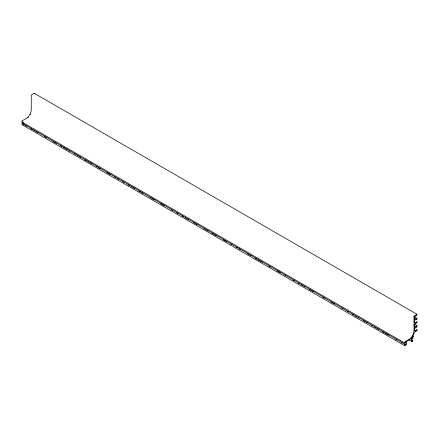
<?xml version="1.0" encoding="UTF-8"?>
<svg xmlns="http://www.w3.org/2000/svg" width="439" height="439" viewBox="0 0 439 439"><rect width="100%" height="100%" fill="white"/><g stroke="black" fill="none" stroke-linecap="round" stroke-linejoin="round"><path stroke-width="0.66" d="M412.825 336.115L412.836 335.994A7.897 4.56 -60 0 0 414.279 332.411L416.968 330.671L417.05 329.42M34.286 93.694L34.28 93.315M415.146 328.081L415.228 327.472L416.545 326.715M415.124 328.169L414.52 328.685L414.526 330.666M22.405 121.839L22.043 122.069M412.907 336.17A1.493 0.862 -60 0 1 413.565 336.532L413.165 336.922A0.894 0.516 -60 0 0 412.353 336.949A0.894 0.516 -60 0 0 411.974 338.107A0.894 0.516 -60 0 0 412.792 338.068L412.951 338.42A1.493 0.862 -60 0 1 412.122 338.875L411.941 340.933M22.378 123.397L21.961 123.721L21.961 124.703L404.742 345.718L406.338 344.774L406.421 341.569L408.896 340.115A7.979 4.609 -60 0 0 411.25 338.167L411.348 338.107M22.581 123.853L23.08 123.469L23.091 122.223M405.137 344.385L404.731 344.675L404.72 345.685M405.323 344.845L405.85 344.428L405.845 341.97M412.04 340.971L412.616 340.648M415.782 316.25A0.894 0.516 -60 0 0 415.151 315.877A0.894 0.516 -60 0 0 414.515 316.98A0.894 0.516 -60 0 0 415.157 317.337L415.157 317.814A1.498 0.867 -60 0 1 414.696 317.968M415.069 322.594L414.608 322.841M415.069 330.457L414.608 330.704M416.732 319.438L417.045 318.028M416.732 327.296L417.045 325.892M416.968 314.258L414.01 316.075L414.01 330.71A7.211 4.165 -60 0 1 408.896 339.523L404.802 341.904L404.72 343.018M416.968 317.979L414.608 319.323M416.968 321.496L416.534 322.435L415.228 323.181M416.968 325.837L414.608 327.187M416.968 329.36L416.534 330.298L415.228 331.044M411.519 341.849L412.616 341.213L412.693 340.713M414.685 317.968L414.526 319.285M416.545 318.851C414.855 319.762 414.295 320.744 414.526 322.802M405.768 341.932L404.802 343.057L21.983 122.064M414.476 326.589C412.847 323.741 417.709 324.02 417.05 321.557M413.966 316.645L415.157 317.331M414.048 324.136L417.017 325.848M411.606 337.377L412.792 338.063M409.055 339.896L411.425 341.262M22.422 123.408L405.186 344.395L405.224 344.813M23.086 124.199L24.271 124.885M25.457 125.57L26.642 126.256M30.796 128.654L32.579 129.681M33.765 130.367L34.95 131.052M36.141 131.738L37.919 132.765M44.449 136.534L46.227 137.561M52.757 141.331L56.313 143.388M60.467 145.786L61.658 146.472M63.435 147.499L64.621 148.184M65.812 148.87L66.997 149.556M68.775 150.582L69.966 151.268M74.12 153.666L75.305 154.352M77.083 155.379L78.274 156.064M79.459 156.75L80.644 157.436M84.798 159.834L86.582 160.861M87.767 161.547L88.952 162.232M90.143 162.918L91.921 163.945M96.075 166.343L97.26 167.029M98.451 167.714L100.229 168.741M106.759 172.511L110.315 174.563M114.469 176.961L115.66 177.647M117.438 178.678L118.623 179.359M122.777 181.762L123.968 182.443M128.122 184.841L129.307 185.527M131.085 186.559L132.276 187.239M133.461 187.925L134.647 188.611M138.801 191.009L140.584 192.041M141.77 192.721L142.955 193.407M150.078 197.523L151.263 198.203M152.448 198.889L154.232 199.921M160.756 203.685L164.318 205.743M171.44 209.853L172.626 210.539M176.78 212.937L177.971 213.623M182.125 216.021L183.31 216.707M185.088 217.733L186.279 218.419M187.464 219.105L188.649 219.791M193.396 222.529L194.581 223.215M195.772 223.901L196.957 224.587M204.08 228.697L205.265 229.383M206.451 230.069L208.234 231.095M211.796 233.153L213.573 234.179M214.759 234.865L216.542 235.891M223.067 239.661L226.628 241.719M230.782 244.117L231.968 244.803M236.122 247.201L237.312 247.881M239.09 248.913L240.276 249.599M247.398 253.709L248.584 254.395M249.775 255.081L250.96 255.761M255.114 258.165L256.892 259.191M258.083 259.877L259.268 260.563M260.453 261.243L262.237 262.275M268.761 266.045L270.545 267.071M277.069 270.841L280.631 272.893M284.785 275.291L285.97 275.977M293.093 280.087L294.278 280.773M298.432 283.171L299.623 283.857M301.401 284.884L302.586 285.569M303.777 286.255L304.962 286.941M309.116 289.339L310.894 290.366M312.085 291.052L313.27 291.737M322.764 297.219L324.547 298.246M331.072 302.016L334.633 304.073M341.756 308.183L342.941 308.869M347.095 311.267L348.281 311.953M352.435 314.351L353.62 315.037M355.403 316.064L356.589 316.749M357.774 317.435L358.965 318.121M363.119 320.519L364.897 321.546M366.082 322.231L367.273 322.917M371.427 325.315L372.612 326.001M374.39 327.028L375.581 327.714M376.766 328.399L378.544 329.426M382.106 331.483L383.889 332.51M385.074 333.196L388.636 335.248M395.753 339.363L396.944 340.044M401.098 342.447L402.283 343.128M414.498 326.611L414.526 327.148M416.616 318.895L416.638 319.4M415.14 322.632L415.157 323.142M416.616 326.753L416.638 327.264M415.14 330.496L415.157 331.006M411.431 341.8L411.425 338.167M21.955 122.02L22.054 120.906L26.137 118.552A7.211 4.165 -60 0 0 31.257 109.723L31.251 95.087L34.209 93.271L417.017 314.269L417.001 314.779L416.095 315.515A1.482 0.856 -60 0 1 416.205 316.009L415.782 316.25M28.486 117.18A7.979 4.609 -60 0 1 28.112 117.575M30.62 113.975A7.897 4.56 -60 0 1 30.368 114.475"/></g></svg>
